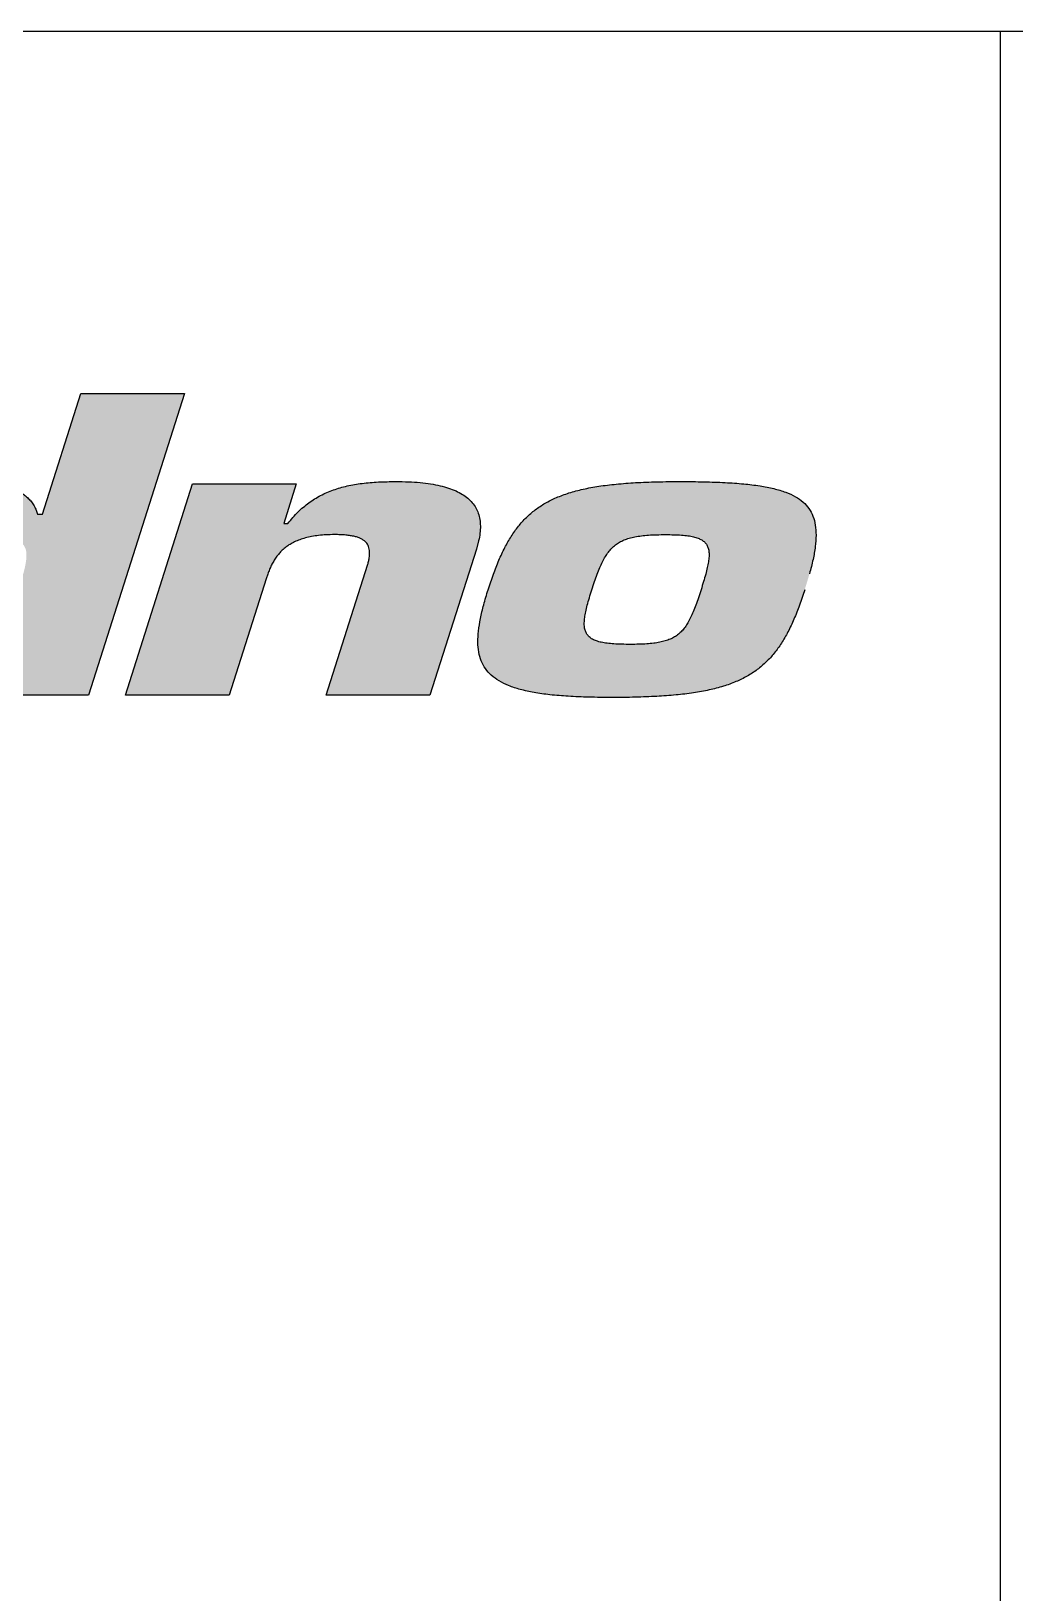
# Paper-space layout 'A1' of a CAD drawing. Extents: x -9 to 825, y -5 to 581.
# Drawn here: x 275.08 to 291.03, y 19.98 to 45.3 of the extents above; entities that cross this region are included whole.
import ezdxf
from ezdxf.enums import TextEntityAlignment as Align

# ---------------------------------------------------------------- set-up
doc = ezdxf.new("R2010")
doc.units = 0
doc.layers.get('0').update_dxf_attribs({"color": 6})
doc.layers.add('Notes', color=7, linetype='Continuous')
doc.layers.add('SupportsUG_SP_EXT', color=7, linetype='Continuous')
doc.styles.add('iecISOCP', font='isocp.shx')
doc.styles.add('ROMANS', font='romans.shx', dxfattribs={"height": 4})

# ---------------------------------------------------------------- blocks, each defined once
blk = doc.blocks.new('CardnoLogo')
h = blk.add_hatch(color=156)
edge = h.paths.add_edge_path()
edge.add_line((-13.223, -5.875), (-14.905, -5.875))
edge.add_line((-14.905, -5.875), (-15.529, -7.831))
edge.add_line((-15.529, -7.831), (-15.607, -7.831))
edge.add_line((-15.607, -7.831), (-15.636, -7.752))
edge.add_spline(control_points=[(-15.636, -7.752), (-15.648, -7.728), (-15.671, -7.68), (-15.718, -7.617), (-15.772, -7.56), (-15.833, -7.51), (-15.901, -7.467), (-15.975, -7.43), (-16.056, -7.399), (-16.142, -7.373), (-16.233, -7.352), (-16.329, -7.335), (-16.429, -7.322), (-16.533, -7.313), (-16.641, -7.307), (-16.753, -7.303), (-16.913, -7.302), (-17.116, -7.306), (-17.355, -7.32), (-17.579, -7.345), (-17.787, -7.381), (-17.98, -7.428), (-18.158, -7.486), (-18.323, -7.556), (-18.476, -7.638), (-18.615, -7.733), (-18.742, -7.841), (-18.857, -7.961), (-18.962, -8.095), (-19.056, -8.242), (-19.14, -8.403), (-19.215, -8.577), (-19.256, -8.7), (-19.278, -8.763)], knot_values=[0, 0, 0, 0, 0.004794, 0.00945, 0.014081, 0.018744, 0.02352, 0.028451, 0.033586, 0.038928, 0.044506, 0.050311, 0.056351, 0.062604, 0.069064, 0.075709, 0.082528, 0.097763, 0.112035, 0.125405, 0.13795, 0.149755, 0.160921, 0.171564, 0.181807, 0.191785, 0.201647, 0.211535, 0.22159, 0.231947, 0.242719, 0.254018, 0.265922, 0.265922, 0.265922, 0.265922], degree=3, periodic=0)
edge.add_line((-19.278, -8.763), (-19.527, -9.546))
edge.add_line((-19.527, -9.546), (-19.571, -9.709))
edge.add_spline(control_points=[(-19.571, -9.709), (-19.58, -9.759), (-19.598, -9.855), (-19.602, -9.995), (-19.587, -10.123), (-19.551, -10.239), (-19.496, -10.344), (-19.421, -10.437), (-19.329, -10.519), (-19.218, -10.589), (-19.09, -10.649), (-18.945, -10.698), (-18.784, -10.738), (-18.606, -10.768), (-18.412, -10.789), (-18.202, -10.801), (-18.012, -10.804), (-17.848, -10.803), (-17.716, -10.798), (-17.588, -10.79), (-17.464, -10.778), (-17.344, -10.762), (-17.228, -10.741), (-17.116, -10.714), (-17.008, -10.682), (-16.905, -10.644), (-16.806, -10.599), (-16.712, -10.548), (-16.622, -10.488), (-16.537, -10.422), (-16.457, -10.347), (-16.381, -10.264), (-16.336, -10.202), (-16.314, -10.171)], knot_values=[0, 0, 0, 0, 0.009102, 0.017364, 0.024952, 0.032101, 0.03904, 0.046032, 0.053288, 0.061033, 0.06939, 0.078478, 0.088365, 0.099114, 0.110732, 0.123259, 0.13669, 0.144785, 0.152656, 0.160309, 0.167739, 0.174967, 0.181994, 0.188841, 0.195521, 0.202075, 0.208529, 0.214921, 0.221298, 0.227717, 0.234232, 0.240908, 0.247803, 0.247803, 0.247803, 0.247803], degree=3, periodic=0)
edge.add_line((-16.314, -10.171), (-16.236, -10.171))
edge.add_line((-16.236, -10.171), (-16.464, -10.765))
edge.add_line((-16.464, -10.765), (-14.782, -10.765))
edge.add_line((-14.782, -10.765), (-13.223, -5.875))
edge = h.paths.add_edge_path(flags=16)
edge.add_spline(control_points=[(-15.795, -8.418), (-15.795, -8.418), (-15.795, -8.418), (-15.816, -8.36), (-15.85, -8.309), (-15.9, -8.267), (-15.965, -8.233), (-16.045, -8.206), (-16.143, -8.186), (-16.259, -8.173), (-16.395, -8.165), (-16.541, -8.163), (-16.688, -8.165), (-16.821, -8.172), (-16.939, -8.186), (-17.044, -8.205), (-17.137, -8.232), (-17.218, -8.265), (-17.289, -8.306), (-17.352, -8.354), (-17.407, -8.411), (-17.456, -8.476), (-17.499, -8.55), (-17.539, -8.633), (-17.577, -8.725), (-17.614, -8.826), (-17.651, -8.938), (-17.692, -9.065), (-17.733, -9.198), (-17.769, -9.328), (-17.795, -9.443), (-17.811, -9.542), (-17.817, -9.628), (-17.812, -9.701), (-17.795, -9.763), (-17.766, -9.814), (-17.725, -9.855), (-17.672, -9.886), (-17.608, -9.908), (-17.533, -9.924), (-17.445, -9.934), (-17.345, -9.94), (-17.232, -9.943), (-17.153, -9.943), (-17.111, -9.943), (-17.07, -9.943), (-16.989, -9.942), (-16.874, -9.938), (-16.767, -9.929), (-16.669, -9.915), (-16.578, -9.896), (-16.495, -9.869), (-16.418, -9.835), (-16.347, -9.792), (-16.281, -9.74), (-16.22, -9.678), (-16.163, -9.605), (-16.11, -9.52), (-16.059, -9.424), (-16.01, -9.314), (-15.963, -9.19), (-15.921, -9.063), (-15.882, -8.941), (-15.849, -8.831), (-15.822, -8.731), (-15.802, -8.64), (-15.79, -8.558), (-15.787, -8.484), (-15.795, -8.418)], knot_values=[0, 0, 0, 0, 0.003733, 0.003733, 0.007465, 0.014349, 0.02071, 0.026602, 0.0321, 0.037284, 0.042262, 0.047159, 0.052112, 0.057251, 0.062713, 0.068625, 0.075092, 0.082216, 0.090078, 0.098756, 0.10623, 0.11306, 0.119239, 0.124778, 0.129695, 0.134055, 0.137944, 0.141534, 0.145052, 0.148805, 0.15306, 0.158049, 0.163938, 0.170865, 0.178936, 0.188244, 0.197135, 0.205067, 0.212135, 0.218448, 0.224121, 0.229302, 0.234139, 0.238803, 0.243461, 0.24826, 0.253328, 0.258772, 0.264674, 0.2711, 0.278105, 0.285734, 0.294937, 0.302982, 0.309951, 0.315915, 0.320985, 0.325283, 0.328997, 0.332359, 0.335683, 0.339227, 0.343218, 0.347783, 0.353024, 0.358982, 0.365697, 0.373173, 0.373173, 0.373173, 0.373173], degree=3, periodic=0)
h = blk.add_hatch(color=156)
edge = h.paths.add_edge_path()
edge.add_spline(control_points=[(-11.876, -8.804), (-11.867, -8.779), (-11.848, -8.73), (-11.816, -8.66), (-11.78, -8.592), (-11.739, -8.529), (-11.692, -8.469), (-11.64, -8.414), (-11.58, -8.364), (-11.514, -8.319), (-11.439, -8.278), (-11.356, -8.244), (-11.263, -8.215), (-11.161, -8.192), (-11.048, -8.175), (-10.925, -8.165), (-10.806, -8.163), (-10.699, -8.164), (-10.612, -8.17), (-10.535, -8.179), (-10.467, -8.192), (-10.409, -8.209), (-10.359, -8.231), (-10.317, -8.256), (-10.283, -8.285), (-10.257, -8.318), (-10.239, -8.356), (-10.227, -8.397), (-10.222, -8.442), (-10.223, -8.491), (-10.23, -8.544), (-10.241, -8.6), (-10.252, -8.639), (-10.257, -8.659)], knot_values=[0, 0, 0, 0, 0.004726, 0.009347, 0.013893, 0.01838, 0.022859, 0.027373, 0.031984, 0.036764, 0.041787, 0.04713, 0.052874, 0.059093, 0.065856, 0.073236, 0.081294, 0.087102, 0.092298, 0.09692, 0.101007, 0.104626, 0.107827, 0.110684, 0.113295, 0.115776, 0.118225, 0.120743, 0.123418, 0.126312, 0.129464, 0.132896, 0.136611, 0.136611, 0.136611, 0.136611], degree=3, periodic=0)
edge.add_line((-10.257, -8.659), (-10.928, -10.765))
edge.add_line((-10.928, -10.765), (-9.246, -10.765))
edge.add_line((-9.246, -10.765), (-8.492, -8.398))
edge.add_line((-8.492, -8.398), (-8.455, -8.264))
edge.add_spline(control_points=[(-8.455, -8.264), (-8.447, -8.223), (-8.431, -8.143), (-8.425, -8.026), (-8.434, -7.918), (-8.458, -7.818), (-8.499, -7.726), (-8.556, -7.644), (-8.63, -7.571), (-8.719, -7.506), (-8.825, -7.451), (-8.946, -7.405), (-9.084, -7.367), (-9.238, -7.338), (-9.409, -7.317), (-9.597, -7.305), (-9.776, -7.302), (-9.939, -7.304), (-10.079, -7.309), (-10.214, -7.318), (-10.343, -7.331), (-10.467, -7.35), (-10.587, -7.373), (-10.701, -7.402), (-10.811, -7.437), (-10.917, -7.479), (-11.019, -7.527), (-11.116, -7.583), (-11.21, -7.646), (-11.3, -7.717), (-11.386, -7.796), (-11.469, -7.884), (-11.521, -7.948), (-11.547, -7.981)], knot_values=[0, 0, 0, 0, 0.007557, 0.014488, 0.020918, 0.026969, 0.032848, 0.038731, 0.044833, 0.051314, 0.058355, 0.066068, 0.074556, 0.083882, 0.094121, 0.105312, 0.117499, 0.126181, 0.134537, 0.142576, 0.150323, 0.157799, 0.165043, 0.172081, 0.178956, 0.185705, 0.19239, 0.199055, 0.205766, 0.212571, 0.219543, 0.226737, 0.234215, 0.234215, 0.234215, 0.234215], degree=3, periodic=0)
edge.add_line((-11.547, -7.981), (-11.615, -7.981))
edge.add_line((-11.615, -7.981), (-11.412, -7.342))
edge.add_line((-11.412, -7.342), (-13.094, -7.342))
edge.add_line((-13.094, -7.342), (-14.185, -10.765))
edge.add_line((-14.185, -10.765), (-12.503, -10.765))
edge.add_line((-12.503, -10.765), (-11.902, -8.881))
edge.add_line((-11.902, -8.881), (-11.876, -8.804))
h = blk.add_hatch(color=156)
edge = h.paths.add_edge_path()
edge.add_spline(control_points=[(-3.089, -8.798), (-3.069, -8.721), (-3.031, -8.576), (-2.994, -8.366), (-2.98, -8.179), (-2.99, -8.013), (-3.027, -7.866), (-3.094, -7.738), (-3.192, -7.63), (-3.321, -7.541), (-3.482, -7.469), (-3.675, -7.412), (-3.903, -7.369), (-4.167, -7.337), (-4.469, -7.316), (-4.811, -7.305), (-5.18, -7.301), (-5.551, -7.305), (-5.899, -7.318), (-6.215, -7.341), (-6.499, -7.375), (-6.755, -7.422), (-6.985, -7.483), (-7.191, -7.558), (-7.375, -7.649), (-7.539, -7.757), (-7.685, -7.883), (-7.814, -8.028), (-7.931, -8.193), (-8.035, -8.377), (-8.131, -8.583), (-8.22, -8.812), (-8.301, -9.053), (-8.373, -9.293), (-8.427, -9.516), (-8.46, -9.718), (-8.471, -9.901), (-8.458, -10.065), (-8.418, -10.211), (-8.35, -10.34), (-8.251, -10.45), (-8.122, -10.543), (-7.963, -10.619), (-7.772, -10.68), (-7.547, -10.728), (-7.287, -10.764), (-6.991, -10.788), (-6.656, -10.801), (-6.293, -10.805), (-5.926, -10.802), (-5.578, -10.789), (-5.263, -10.767), (-4.979, -10.733), (-4.722, -10.687), (-4.492, -10.627), (-4.285, -10.553), (-4.101, -10.463), (-3.935, -10.356), (-3.788, -10.231), (-3.657, -10.087), (-3.54, -9.922), (-3.434, -9.738), (-3.338, -9.531), (-3.247, -9.303), (-3.194, -9.141), (-3.167, -9.057)], knot_values=[0, 0, 0, 0, 0.014291, 0.026902, 0.037987, 0.047756, 0.056577, 0.064905, 0.073347, 0.082474, 0.092802, 0.104699, 0.118453, 0.134247, 0.152259, 0.172606, 0.195411, 0.218255, 0.239007, 0.257805, 0.27484, 0.290284, 0.304362, 0.317316, 0.329427, 0.340994, 0.352358, 0.363838, 0.375729, 0.388305, 0.401777, 0.416335, 0.432126, 0.447384, 0.461049, 0.473217, 0.484019, 0.493685, 0.502518, 0.510962, 0.519534, 0.528791, 0.539165, 0.551031, 0.564643, 0.580218, 0.597903, 0.617839, 0.640136, 0.662901, 0.683589, 0.70236, 0.719375, 0.734831, 0.748922, 0.761902, 0.774034, 0.785634, 0.797023, 0.808524, 0.820444, 0.833046, 0.846559, 0.861169, 0.877029, 0.877029, 0.877029, 0.877029], degree=3, periodic=0)
edge.add_line((-3.167, -9.057), (-3.089, -8.798))
edge = h.paths.add_edge_path(flags=16)
edge.add_spline(control_points=[(-5.278, -9.825), (-5.278, -9.825), (-5.278, -9.825), (-5.215, -9.78), (-5.157, -9.726), (-5.106, -9.663), (-5.059, -9.59), (-5.015, -9.506), (-4.973, -9.411), (-4.932, -9.304), (-4.89, -9.185), (-4.849, -9.057), (-4.808, -8.929), (-4.774, -8.81), (-4.747, -8.703), (-4.728, -8.608), (-4.718, -8.524), (-4.718, -8.45), (-4.729, -8.386), (-4.752, -8.33), (-4.788, -8.284), (-4.837, -8.247), (-4.899, -8.218), (-4.975, -8.196), (-5.065, -8.18), (-5.171, -8.17), (-5.292, -8.164), (-5.427, -8.163), (-5.564, -8.164), (-5.695, -8.17), (-5.812, -8.181), (-5.917, -8.196), (-6.011, -8.219), (-6.096, -8.248), (-6.171, -8.285), (-6.238, -8.33), (-6.299, -8.384), (-6.353, -8.448), (-6.403, -8.522), (-6.449, -8.606), (-6.492, -8.701), (-6.535, -8.808), (-6.577, -8.928), (-6.604, -9.012), (-6.619, -9.057), (-6.633, -9.101), (-6.659, -9.184), (-6.693, -9.303), (-6.718, -9.41), (-6.736, -9.504), (-6.743, -9.588), (-6.741, -9.661), (-6.727, -9.725), (-6.701, -9.78), (-6.661, -9.825), (-6.608, -9.862), (-6.542, -9.89), (-6.462, -9.912), (-6.367, -9.927), (-6.256, -9.937), (-6.13, -9.942), (-5.993, -9.944), (-5.858, -9.942), (-5.732, -9.937), (-5.62, -9.927), (-5.519, -9.911), (-5.43, -9.889), (-5.35, -9.861), (-5.278, -9.825)], knot_values=[0, 0, 0, 0, 0.004136, 0.004136, 0.008273, 0.015646, 0.022166, 0.027873, 0.032839, 0.037146, 0.040951, 0.044443, 0.047921, 0.051648, 0.055871, 0.060758, 0.066456, 0.073033, 0.080576, 0.089124, 0.097435, 0.104892, 0.111587, 0.117604, 0.123062, 0.128067, 0.132777, 0.137352, 0.141954, 0.146757, 0.151892, 0.157491, 0.16365, 0.170455, 0.177978, 0.186294, 0.194567, 0.201969, 0.208525, 0.214276, 0.219274, 0.223617, 0.227418, 0.230877, 0.234237, 0.237804, 0.24181, 0.246461, 0.251878, 0.258172, 0.265405, 0.273642, 0.282261, 0.290029, 0.297016, 0.303319, 0.309034, 0.31429, 0.319225, 0.324, 0.328771, 0.333709, 0.338958, 0.344638, 0.350861, 0.357711, 0.365264, 0.373579, 0.373579, 0.373579, 0.373579], degree=3, periodic=0)
at = {"color": 156}
for p, q in [((-15.529, -7.831), (-14.905, -5.875)), ((-14.905, -5.875), (-13.223, -5.875)), ((-13.223, -5.875), (-14.782, -10.765)), ((-14.185, -10.765), (-13.094, -7.342)), ((-13.094, -7.342), (-11.412, -7.342)), ((-11.412, -7.342), (-11.615, -7.981)), ((-15.636, -7.752), (-15.607, -7.831)), ((-15.607, -7.831), (-15.529, -7.831)), ((-11.615, -7.981), (-11.547, -7.981)), ((-8.455, -8.264), (-8.492, -8.398)), ((-8.492, -8.398), (-9.246, -10.765)), ((-11.876, -8.804), (-11.902, -8.881)), ((-10.928, -10.765), (-10.257, -8.659)), ((-11.902, -8.881), (-12.503, -10.765)), ((-14.782, -10.765), (-16.464, -10.765)), ((-12.503, -10.765), (-14.185, -10.765)), ((-9.246, -10.765), (-10.928, -10.765))]:
    blk.add_line(p, q, dxfattribs=at)
blk.add_lwpolyline([(-62.775, 0), (0, 0), (0, -41.645), (-62.775, -41.645)], close=True)
for points, knots in [([(-19.278, -8.763), (-19.256, -8.7), (-19.215, -8.577), (-19.14, -8.403), (-19.056, -8.242), (-18.962, -8.095), (-18.857, -7.961), (-18.742, -7.841), (-18.615, -7.733), (-18.476, -7.638), (-18.323, -7.556), (-18.158, -7.486), (-17.98, -7.428), (-17.787, -7.381), (-17.579, -7.345), (-17.355, -7.32), (-17.116, -7.306), (-16.913, -7.302), (-16.753, -7.303), (-16.641, -7.307), (-16.533, -7.313), (-16.429, -7.322), (-16.329, -7.335), (-16.233, -7.352), (-16.142, -7.373), (-16.056, -7.399), (-15.975, -7.43), (-15.901, -7.467), (-15.833, -7.51), (-15.772, -7.56), (-15.718, -7.617), (-15.671, -7.68), (-15.648, -7.728), (-15.636, -7.752)], [0, 0, 0, 0, 0.255863, 0.498724, 0.730263, 0.952864, 1.16899, 1.381514, 1.593488, 1.807967, 2.028113, 2.256874, 2.496884, 2.750621, 3.020251, 3.307627, 3.61439, 3.941854, 4.088427, 4.231251, 4.370094, 4.504504, 4.63431, 4.75909, 4.878981, 4.993793, 5.104169, 5.21017, 5.312825, 5.413042, 5.512584, 5.612657, 5.715697, 5.715697, 5.715697, 5.715697]), ([(-11.547, -7.981), (-11.521, -7.948), (-11.469, -7.884), (-11.386, -7.796), (-11.3, -7.717), (-11.21, -7.646), (-11.116, -7.583), (-11.019, -7.527), (-10.917, -7.479), (-10.811, -7.437), (-10.701, -7.402), (-10.587, -7.373), (-10.467, -7.35), (-10.343, -7.331), (-10.214, -7.318), (-10.079, -7.309), (-9.939, -7.304), (-9.776, -7.302), (-9.597, -7.305), (-9.409, -7.317), (-9.238, -7.338), (-9.084, -7.367), (-8.946, -7.405), (-8.825, -7.451), (-8.719, -7.506), (-8.63, -7.571), (-8.556, -7.644), (-8.499, -7.726), (-8.458, -7.818), (-8.434, -7.918), (-8.425, -8.026), (-8.431, -8.143), (-8.447, -8.223), (-8.455, -8.264)], [0, 0, 0, 0, 0.160734, 0.315357, 0.465213, 0.611486, 0.755733, 0.898993, 1.042675, 1.187732, 1.335512, 1.486774, 1.642491, 1.803167, 1.969678, 2.14247, 2.322077, 2.508682, 2.770643, 3.011174, 3.231255, 3.431702, 3.61414, 3.779916, 3.931259, 4.070565, 4.201727, 4.328177, 4.454533, 4.584592, 4.722787, 4.871764, 5.034199, 5.034199, 5.034199, 5.034199]), ([(-3.167, -9.057), (-3.194, -9.141), (-3.247, -9.303), (-3.338, -9.531), (-3.434, -9.738), (-3.54, -9.922), (-3.657, -10.087), (-3.788, -10.231), (-3.935, -10.356), (-4.101, -10.463), (-4.285, -10.553), (-4.492, -10.627), (-4.722, -10.687), (-4.979, -10.733), (-5.263, -10.767), (-5.578, -10.789), (-5.926, -10.802), (-6.293, -10.805), (-6.656, -10.801), (-6.991, -10.788), (-7.287, -10.764), (-7.547, -10.728), (-7.772, -10.68), (-7.963, -10.619), (-8.122, -10.543), (-8.251, -10.45), (-8.35, -10.34), (-8.418, -10.211), (-8.458, -10.065), (-8.471, -9.901), (-8.46, -9.718), (-8.427, -9.516), (-8.373, -9.293), (-8.301, -9.053), (-8.22, -8.812), (-8.131, -8.583), (-8.035, -8.377), (-7.931, -8.193), (-7.814, -8.028), (-7.685, -7.883), (-7.539, -7.757), (-7.375, -7.649), (-7.191, -7.558), (-6.985, -7.483), (-6.755, -7.422), (-6.499, -7.375), (-6.215, -7.341), (-5.899, -7.318), (-5.551, -7.305), (-5.18, -7.301), (-4.811, -7.305), (-4.469, -7.316), (-4.167, -7.337), (-3.903, -7.369), (-3.675, -7.412), (-3.482, -7.469), (-3.321, -7.541), (-3.192, -7.63), (-3.094, -7.738), (-3.027, -7.866), (-2.99, -8.013), (-2.98, -8.179), (-2.994, -8.366), (-3.031, -8.576), (-3.069, -8.721), (-3.089, -8.798)], [0, 0, 0, 0, 0.340898, 0.654925, 0.945372, 1.216225, 1.472442, 1.719641, 1.964433, 2.213767, 2.474517, 2.753504, 3.056394, 3.388603, 3.754308, 4.157778, 4.602448, 5.091758, 5.571005, 5.999503, 6.379617, 6.714391, 7.006957, 7.262004, 7.484987, 7.68396, 7.868192, 8.049691, 8.239554, 8.447312, 8.679482, 8.941032, 9.234747, 9.562698, 9.902098, 10.215012, 10.504572, 10.774886, 11.030473, 11.277225, 11.521467, 11.770083, 12.030412, 12.308832, 12.611431, 12.943387, 13.30953, 13.713576, 14.159619, 14.650625, 15.140779, 15.578126, 15.965275, 16.304738, 16.600373, 16.856072, 17.07806, 17.274244, 17.455694, 17.634705, 17.824301, 18.034274, 18.272536, 18.543595, 18.850756, 18.850756, 18.850756, 18.850756]), ([(-10.257, -8.659), (-10.252, -8.639), (-10.241, -8.6), (-10.23, -8.544), (-10.223, -8.491), (-10.222, -8.442), (-10.227, -8.397), (-10.239, -8.356), (-10.257, -8.318), (-10.283, -8.285), (-10.317, -8.256), (-10.359, -8.231), (-10.409, -8.209), (-10.467, -8.192), (-10.535, -8.179), (-10.612, -8.17), (-10.699, -8.164), (-10.806, -8.163), (-10.925, -8.165), (-11.048, -8.175), (-11.161, -8.192), (-11.263, -8.215), (-11.356, -8.244), (-11.439, -8.278), (-11.514, -8.319), (-11.58, -8.364), (-11.64, -8.414), (-11.692, -8.469), (-11.739, -8.529), (-11.78, -8.592), (-11.816, -8.66), (-11.848, -8.73), (-11.867, -8.779), (-11.876, -8.804)], [0, 0, 0, 0, 0.079846, 0.153613, 0.221366, 0.283567, 0.341076, 0.395184, 0.447825, 0.501144, 0.557273, 0.618693, 0.687494, 0.765273, 0.853114, 0.952458, 1.064148, 1.188991, 1.362184, 1.520801, 1.666171, 1.799838, 1.923295, 2.038146, 2.146095, 2.24885, 2.347951, 2.444969, 2.541237, 2.63768, 2.735405, 2.834726, 2.936304, 2.936304, 2.936304, 2.936304]), ([(-6.619, -9.057), (-6.633, -9.101), (-6.659, -9.184), (-6.693, -9.303), (-6.718, -9.41), (-6.736, -9.504), (-6.743, -9.588), (-6.741, -9.661), (-6.727, -9.725), (-6.701, -9.78), (-6.661, -9.825), (-6.608, -9.862), (-6.542, -9.89), (-6.462, -9.912), (-6.367, -9.927), (-6.256, -9.937), (-6.13, -9.942), (-5.993, -9.944), (-5.858, -9.942), (-5.732, -9.937), (-5.62, -9.927), (-5.519, -9.911), (-5.43, -9.889), (-5.35, -9.861), (-5.278, -9.825), (-5.215, -9.78), (-5.157, -9.726), (-5.106, -9.663), (-5.059, -9.59), (-5.015, -9.506), (-4.973, -9.411), (-4.932, -9.304), (-4.89, -9.185), (-4.849, -9.057), (-4.808, -8.929), (-4.774, -8.81), (-4.747, -8.703), (-4.728, -8.608), (-4.718, -8.524), (-4.718, -8.45), (-4.729, -8.386), (-4.752, -8.33), (-4.788, -8.284), (-4.837, -8.247), (-4.899, -8.218), (-4.975, -8.196), (-5.065, -8.18), (-5.171, -8.17), (-5.292, -8.164), (-5.427, -8.163), (-5.564, -8.164), (-5.695, -8.17), (-5.812, -8.181), (-5.917, -8.196), (-6.011, -8.219), (-6.096, -8.248), (-6.171, -8.285), (-6.238, -8.33), (-6.299, -8.384), (-6.353, -8.448), (-6.403, -8.522), (-6.449, -8.606), (-6.492, -8.701), (-6.535, -8.808), (-6.577, -8.928), (-6.604, -9.012), (-6.619, -9.057)], [0, 0, 0, 0, 0.177811, 0.336301, 0.476426, 0.599103, 0.705836, 0.79842, 0.880203, 0.955251, 1.030001, 1.110106, 1.200881, 1.305915, 1.428394, 1.569754, 1.731891, 1.915617, 2.094267, 2.254544, 2.398431, 2.527757, 2.645071, 2.752656, 2.853893, 2.952237, 3.051148, 3.154372, 3.264757, 3.385095, 3.517481, 3.663737, 3.825439, 4.004171, 4.181995, 4.341089, 4.482005, 4.60563, 4.71306, 4.806404, 4.888086, 4.962444, 5.034666, 5.111326, 5.197431, 5.297394, 5.413847, 5.549118, 5.704589, 5.881635, 6.066888, 6.233854, 6.384031, 6.519511, 6.64235, 6.755315, 6.861393, 6.964027, 7.066558, 7.172699, 7.285522, 7.407602, 7.541368, 7.688607, 7.850939, 8.029668, 8.029668, 8.029668, 8.029668])]:
    blk.add_open_spline(points, degree=3, knots=knots, dxfattribs=at)
at = {"color": 7, "style": 'ROMANS'}
for tag, p in [('REFERENCE', (-43.25, -40.91)), ('REVISION', (-5.803, -40.91))]:
    blk.add_attdef(tag, p, '', height=1.8, dxfattribs=at)
blk = doc.blocks.new('A1_FRAME_TITLE')
at = {"layer": 'Notes', "linetype": 'Continuous'}
blk.add_line((299.537, 47.618), (299.537, 5.973), dxfattribs=at)
at = {"layer": 'Notes', "linetype": 'Continuous', "flags": 128}
blk.add_lwpolyline([(123.797, 47.618), (824.367, 47.618)], dxfattribs=at)
at = {"layer": 'Notes'}
blk.add_blockref('CardnoLogo', (299.537, 47.618), dxfattribs=at)
at = {"layer": 'Notes', "color": 7, "style": 'iecISOCP', "flags": 8}
blk.add_attdef('VERSION_NO', text='', height=2.5, rotation=90, dxfattribs=at).set_placement((302.037, 43.812), align=Align.MIDDLE_CENTER)
at = {"layer": 'Notes', "color": 7, "style": 'iecISOCP'}
for tag, p in [('CAP_NO', (513.188, 43.457)), ('IE_NUM', (513.05, 37.81)), ('REF_No_1', (335.241, 32.31)), ('REF_1', (362.523, 32.31)), ('HV_SWITCH', (513.463, 32.163)), ('GEN_WO', (441.708, 31.763)), ('REF_No_2', (335.241, 26.31)), ('REF_2', (362.523, 26.31)), ('OH_WO', (441.708, 25.812)), ('UBD_REF', (513.05, 25.828)), ('REF_No_3', (335.241, 20.31)), ('REF_3', (362.523, 20.31)), ('UG_WO', (441.708, 20.052)), ('GIS_MAP_No', (513.05, 20.043)), ('REF_No_4', (335.241, 14.31)), ('REF_4', (362.523, 14.31)), ('HV_OP_DIAG', (513.326, 14.199)), ('SUB_WO', (441.708, 13.812)), ('LGA', (512.945, 7.777))]:
    blk.add_attdef(tag, p, '', height=2.5, dxfattribs=at)
at = {"layer": 'Notes', "style": 'iecISOCP'}
for tag, height, p in [('T1', 3.5, (684.374, 39.465)), ('T2', 3.5, (684.374, 34.346)), ('T3', 3.5, (684.374, 28.92)), ('T4', 3.5, (684.374, 23.657)), ('REV', 5, (820.054, 17.095)), ('T5', 3.5, (684.374, 18.231)), ('T6', 3.5, (684.374, 12.969))]:
    blk.add_attdef(tag, text='', height=height, dxfattribs=at).set_placement(p, align=Align.CENTER)
at = {"layer": 'Notes', "color": 7, "style": 'iecISOCP'}
for tag, p in [('scale', (567.756, 33.269)), ('DRAWN', (567.756, 24.931)), ('DATE', (567.756, 16.88)), ('DESIGN', (605.617, 9.155))]:
    blk.add_attdef(tag, text='', height=2.5, dxfattribs=at).set_placement(p, align=Align.CENTER)
at = {"layer": 'Notes', "style": 'iecISOCP'}
blk.add_attdef('NUM', text='', height=7, dxfattribs=at).set_placement((792.367, 20.118), align=Align.MIDDLE_CENTER)
for tag, p in [('NS', (790.712, 8.119)), ('SHTS', (805.412, 8.119))]:
    blk.add_attdef(tag, text='', height=2.5, dxfattribs=at).set_placement(p, align=Align.MIDDLE)
blk.add_attdef('ExportID', (9.082, 2.39), '', height=2.5, dxfattribs=at)
at = {"layer": 'Notes', "style": 'iecISOCP', "flags": 1}
for tag, p in [('ProjectType', (14.175, -26.797)), ('ProjectNumber', (23.56, -26.818)), ('DrawingNumber', (35.514, -26.803)), ('ProjectDescription', (47.564, -26.825)), ('ExportDate', (60.284, -26.789)), ('ExportUserName', (69.155, -26.8)), ('DesignerCompanyName', (81.484, -26.793)), ('ExportAreaOfInterest', (97.1, -26.813)), ('GIS_SUCCESS', (111.997, -26.78)), ('CAD_SUCCESS', (121.789, -26.783)), ('ExportCategories', (140.083, -26.797)), ('DEPOTCODE', (132.106, -26.877)), ('Comments', (154.385, -26.883))]:
    blk.add_attdef(tag, p, '', height=1, dxfattribs=at)

psp = doc.layouts.new('A1')

# ---------------------------------------------------------------- block references
at = {"layer": 'SupportsUG_SP_EXT'}
psp.add_blockref('A1_FRAME_TITLE', (-8.744, -2.316), dxfattribs=at)

doc.saveas('drawing.dxf')
